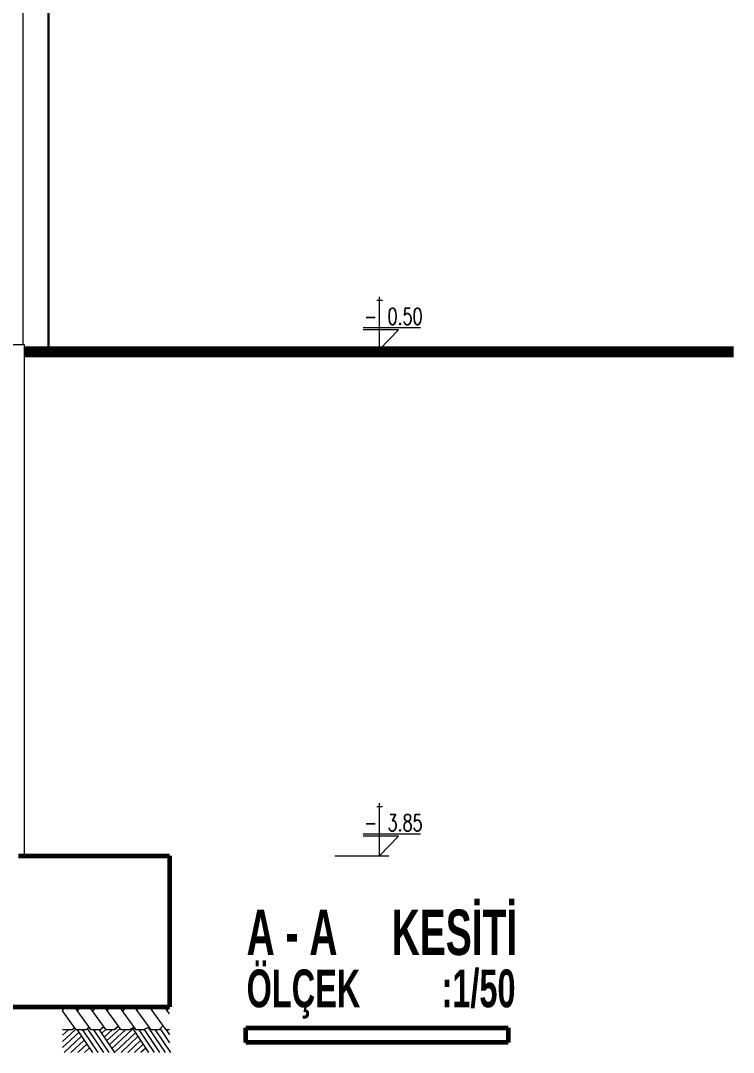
# Model space of a CAD drawing. Header units: millimetres. Extents: x 2016.56 to 2021.8, y 13721.83 to 13722.48.
# Drawn here: x 2019.2059 to 2019.3001, y 13721.8319 to 13721.9684 of the extents above; entities that cross this region are included whole.
import ezdxf

# ---------------------------------------------------------------- set-up
doc = ezdxf.new("R2010")
doc.units = ezdxf.units.MM
doc.layers.get('0').update_dxf_attribs({"lineweight": 20})
for name, color, linetype, lineweight in [('0.3', 150, 'Continuous', 30), ('1.2', 120, 'Continuous', 120), ('kolon', 5, 'Continuous', 60), ('SIVA', 7, 'Continuous', 20), ('TEFRİŞ', 11, 'Continuous', 9), ('TEXT', 7, 'Continuous', 20)]:
    doc.layers.add(name, color=color, linetype=linetype, lineweight=lineweight)
doc.styles.get("Standard").update_dxf_attribs({"font": 'txt.shx', "width": 0.7, "height": 11})
doc.styles.add('style1', font='swisscbo.ttf', dxfattribs={"width": 0.75, "height": 11})

msp = doc.modelspace()

# ---------------------------------------------------------------- linework, layer by layer
msp.add_line((2019.20637, 13721.92554), (2019.08717, 13721.92554))
at = {"layer": '0.3'}
msp.add_line((2019.20957, 13722.03714), (2019.20957, 13721.92494), dxfattribs=at)
at = {"layer": '1.2'}
for p, q in [((2019.20637, 13721.92494), (2019.30015, 13721.92494)), ((2019.20637, 13721.92484), (2019.30015, 13721.92484)), ((2019.20637, 13721.92474), (2019.30015, 13721.92474)), ((2019.20637, 13721.92464), (2019.30015, 13721.92464)), ((2019.20637, 13721.92454), (2019.30015, 13721.92454)), ((2019.20637, 13721.92444), (2019.30015, 13721.92444)), ((2019.20637, 13721.92434), (2019.30015, 13721.92434))]:
    msp.add_line(p, q, dxfattribs=at)
at = {"layer": 'kolon'}
for p, q in [((2019.20557, 13721.85794), (2019.22557, 13721.85794)), ((2019.22557, 13721.85794), (2019.22557, 13721.83794)), ((2018.89157, 13721.83794), (2019.22557, 13721.83794)), ((2019.23566, 13721.8352), (2019.27035, 13721.8352)), ((2019.23566, 13721.83323), (2019.23566, 13721.8352)), ((2019.27035, 13721.8352), (2019.27035, 13721.83323)), ((2019.27035, 13721.83323), (2019.23566, 13721.83323))]:
    msp.add_line(p, q, dxfattribs=at)
at = {"layer": 'SIVA'}
for p, q in [((2019.20617, 13722.00414), (2019.20617, 13721.92554)), ((2019.20637, 13721.85794), (2019.20637, 13721.92554))]:
    msp.add_line(p, q, dxfattribs=at)
at = {"layer": 'TEFRİŞ'}
for p, q in [((2019.21139, 13721.83742), (2019.21174, 13721.83794)), ((2019.21322, 13721.83494), (2019.21139, 13721.83742)), ((2019.2152, 13721.83494), (2019.21299, 13721.83794)), ((2019.21339, 13721.8374), (2019.21381, 13721.83794)), ((2019.21719, 13721.83494), (2019.21498, 13721.83794)), ((2019.21539, 13721.83738), (2019.21591, 13721.83794)), ((2019.21918, 13721.83494), (2019.21697, 13721.83794)), ((2019.21731, 13721.83747), (2019.21775, 13721.83794)), ((2019.22116, 13721.83494), (2019.21895, 13721.83794)), ((2019.21937, 13721.83737), (2019.21982, 13721.83794)), ((2019.22315, 13721.83494), (2019.22094, 13721.83794)), ((2019.22126, 13721.83751), (2019.2217, 13721.83794)), ((2019.22514, 13721.83494), (2019.22293, 13721.83794)), ((2019.2232, 13721.83756), (2019.22364, 13721.83794)), ((2019.22557, 13721.83705), (2019.22492, 13721.83794)), ((2019.22525, 13721.83748), (2019.22558, 13721.83794)), ((2019.21222, 13721.83494), (2019.21143, 13721.8342)), ((2019.21268, 13721.83494), (2019.21143, 13721.83494)), ((2019.2131, 13721.83494), (2019.21143, 13721.83339)), ((2019.21359, 13721.83457), (2019.21143, 13721.83257)), ((2019.21303, 13721.83519), (2019.2127, 13721.83494)), ((2019.21451, 13721.83494), (2019.21319, 13721.83494)), ((2019.21453, 13721.83494), (2019.21322, 13721.83494)), ((2019.21334, 13721.83494), (2019.21537, 13721.83194)), ((2019.21407, 13721.83494), (2019.21609, 13721.83194)), ((2019.21496, 13721.83527), (2019.21453, 13721.83494)), ((2019.21469, 13721.83508), (2019.21682, 13721.83194)), ((2019.21638, 13721.83494), (2019.21518, 13721.83494)), ((2019.21641, 13721.83494), (2019.2152, 13721.83494)), ((2019.21552, 13721.83494), (2019.21754, 13721.83194)), ((2019.21624, 13721.83494), (2019.21827, 13721.83194)), ((2019.21689, 13721.83532), (2019.21638, 13721.83494)), ((2019.21691, 13721.83532), (2019.21641, 13721.83494)), ((2019.21714, 13721.83498), (2019.21657, 13721.83445)), ((2019.21797, 13721.83494), (2019.21691, 13721.83395)), ((2019.21826, 13721.83494), (2019.21717, 13721.83494)), ((2019.21828, 13721.83494), (2019.21719, 13721.83494)), ((2019.21903, 13721.83511), (2019.21725, 13721.83345)), ((2019.21973, 13721.83494), (2019.21759, 13721.83294)), ((2019.22071, 13721.83503), (2019.21793, 13721.83244)), ((2019.21882, 13721.83539), (2019.21826, 13721.83494)), ((2019.22105, 13721.83452), (2019.21827, 13721.83194)), ((2019.21884, 13721.83539), (2019.21828, 13721.83494)), ((2019.22033, 13721.83494), (2019.21915, 13721.83494)), ((2019.22035, 13721.83494), (2019.21918, 13721.83494)), ((2019.2209, 13721.83527), (2019.22033, 13721.83494)), ((2019.22092, 13721.83527), (2019.22035, 13721.83494)), ((2019.22065, 13721.83512), (2019.2228, 13721.83194)), ((2019.2221, 13721.83494), (2019.22114, 13721.83494)), ((2019.22213, 13721.83494), (2019.22116, 13721.83494)), ((2019.2215, 13721.83494), (2019.22352, 13721.83194)), ((2019.22289, 13721.83527), (2019.2221, 13721.83494)), ((2019.22291, 13721.83527), (2019.22213, 13721.83494)), ((2019.22219, 13721.83498), (2019.22425, 13721.83194)), ((2019.22276, 13721.83521), (2019.22497, 13721.83194)), ((2019.22418, 13721.83494), (2019.22313, 13721.83494)), ((2019.2242, 13721.83494), (2019.22315, 13721.83494)), ((2019.22367, 13721.83494), (2019.22569, 13721.83194)), ((2019.22472, 13721.83547), (2019.22418, 13721.83494)), ((2019.22474, 13721.83547), (2019.2242, 13721.83494)), ((2019.22431, 13721.83507), (2019.22557, 13721.83319)), ((2019.22557, 13721.83494), (2019.22512, 13721.83494)), ((2019.22512, 13721.83494), (2019.22557, 13721.83426)), ((2019.22557, 13721.83494), (2019.22514, 13721.83494)), ((2019.21393, 13721.83407), (2019.21163, 13721.83194)), ((2019.21427, 13721.83357), (2019.21252, 13721.83194)), ((2019.22139, 13721.83402), (2019.21915, 13721.83194)), ((2019.22173, 13721.83352), (2019.22003, 13721.83194)), ((2019.21463, 13721.83304), (2019.21344, 13721.83194)), ((2019.21497, 13721.83254), (2019.21432, 13721.83194)), ((2019.22207, 13721.83301), (2019.22091, 13721.83194)), ((2019.22241, 13721.83251), (2019.22179, 13721.83194))]:
    msp.add_line(p, q, dxfattribs=at)
at = {"layer": 'TEXT'}
for p, q in [((2019.25298, 13721.93145), (2019.25373, 13721.93145)), ((2019.25336, 13721.92494), (2019.25336, 13721.9319)), ((2019.25878, 13721.92781), (2019.25116, 13721.92781)), ((2019.25586, 13721.92754), (2019.25116, 13721.92754)), ((2019.25336, 13721.92494), (2019.25586, 13721.92754)), ((2019.25336, 13721.85794), (2019.25336, 13721.8649)), ((2019.25298, 13721.86445), (2019.25373, 13721.86445)), ((2019.25878, 13721.86081), (2019.25116, 13721.86081)), ((2019.25586, 13721.86054), (2019.25116, 13721.86054)), ((2019.25336, 13721.85794), (2019.25586, 13721.86054)), ((2019.24745, 13721.85794), (2019.25456, 13721.85794))]:
    msp.add_line(p, q, dxfattribs=at)

# ---------------------------------------------------------------- texts
at = {"layer": 'kolon', "style": 'style1', "width": 0.75}
for s, height, p in [('A - A     KESİTİ', 0.006, (2019.23576, 13721.84482)), ('ÖLÇEK         :1/50', 0.005, (2019.23576, 13721.8379))]:
    msp.add_text(s, height=height, dxfattribs=at).set_placement(p)
at = {"layer": 'TEXT', "width": 0.7}
for s, p in [('- 0.50', (2019.25133, 13721.92821)), ('- 3.85', (2019.25133, 13721.86121))]:
    msp.add_text(s, height=0.0022, dxfattribs=at).set_placement(p)

doc.saveas('drawing.dxf')
